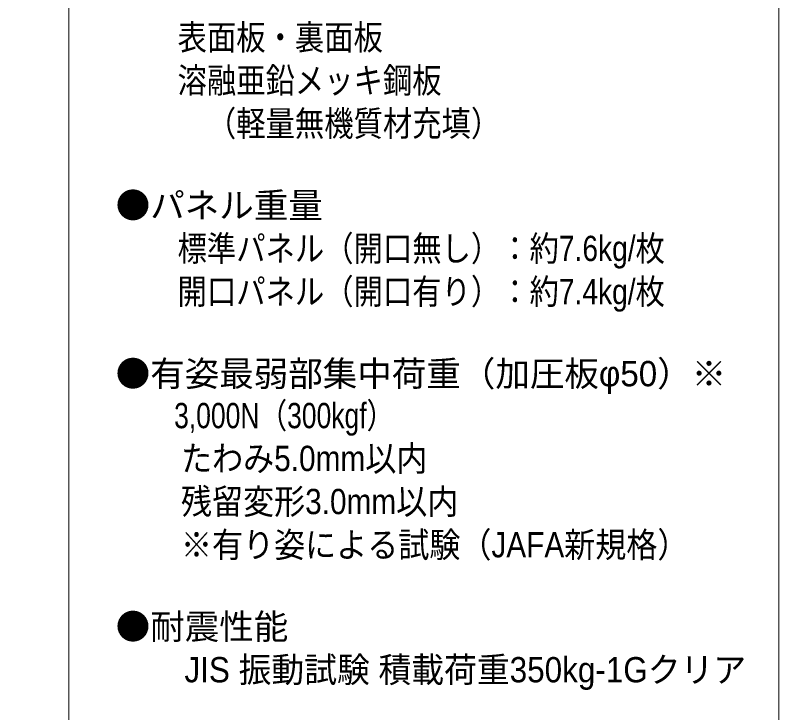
# Model space of a CAD drawing. Units: millimetres, scale not verified. Extents: x -600 to 600, y -416 to 415.
# Drawn here: x 370.9 to 600, y -5 to 204.3 of the extents above; entities that cross this region are included whole.
import ezdxf
from ezdxf.enums import TextEntityAlignment as Align

# ---------------------------------------------------------------- set-up
doc = ezdxf.new("R2010")
doc.units = ezdxf.units.MM
doc.header["$LTSCALE"] = 5
doc.layers.add('0-0_zumenwaku', color=6, linetype='Continuous', lineweight=9)
doc.layers.add('0-1_moji', color=2, linetype='Continuous')
doc.styles.add('ＭＳ Ｐゴシック', font='')
doc.styles.get('ＭＳ Ｐゴシック').set_extended_font_data('MS PGothic')

msp = doc.modelspace()

# ---------------------------------------------------------------- linework, layer by layer
at = {"layer": '0-0_zumenwaku'}
msp.add_line((386.974, 415.389), (386.974, -415.611), dxfattribs=at)
msp.add_lwpolyline([(-600.026, -415.611), (599.974, -415.611), (599.974, 415.389), (-600.026, 415.389)], close=True, dxfattribs=at)

# ---------------------------------------------------------------- texts
at = {"layer": '0-1_moji', "style": 'ＭＳ Ｐゴシック'}
for s, height, width, p in [('\u3000\u3000表面板・裏面板', 7.592, 0.85, (401.994, 191.639)), ('\u3000\u3000溶融亜鉛メッキ鋼板\u3000', 7.592, 0.85, (401.994, 178.705)), ('\u3000\u3000\u3000（軽量無機質材充填）', 7.592, 0.85, (401.994, 165.771)), ('\u3000\u3000標準パネル（開口無し）：約7.6kg/枚', 7.592, 0.85, (401.994, 128.272)), ('\u3000\u3000開口パネル（開口有り）：約7.4kg/枚', 7.592, 0.85, (401.994, 115.339)), ('\u3000\u30003,000N（300kgf）', 7.592, 0.8, (401.994, 78.12)), ('\u3000\u3000たわみ5.0mm以内', 7.592, 0.9, (401.994, 65.263)), ('\u3000\u3000残留変形3.0mm以内', 7.588, 0.9, (401.994, 52.329)), ('\u3000\u3000※有り姿による試験（JAFA新規格）', 7.588, 0.9, (401.994, 39.354)), ('\u3000\u3000JIS 振動試験 積載荷重350kg-1Gクリア', 7.592, 0.95, (401.994, 1.855))]:
    msp.add_text(s, height=height, dxfattribs=dict(at, width=width)).set_placement(p, align=Align.BOTTOM_LEFT)
for s, p in [('●パネル重量', (401.042, 141.206)), ('●有姿最弱部集中荷重（加圧板φ50）※', (401.042, 90.696)), ('●耐震性能', (401.042, 14.788))]:
    msp.add_text(s, height=7.592, dxfattribs=at).set_placement(p, align=Align.BOTTOM_LEFT)

doc.saveas('drawing.dxf')
